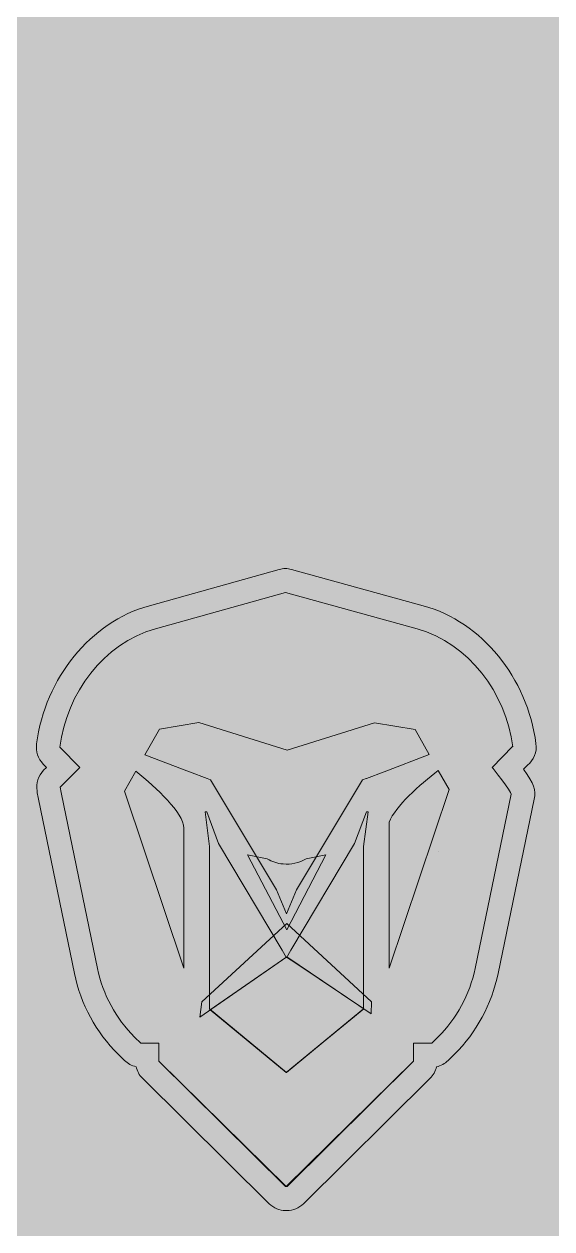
# Model space of a CAD drawing. Header units: inches. Extents: x -1481 to -429, y -1676 to -696.
# Drawn here: x -1391.77 to -1371.45, y -961.38 to -915.03 of the extents above; entities that cross this region are included whole.
import ezdxf

# ---------------------------------------------------------------- set-up
doc = ezdxf.new("R2010")
doc.units = ezdxf.units.IN
doc.header["$MEASUREMENT"] = 0
doc.layers.add('Layer 1', color=7, linetype='Continuous')

# ---------------------------------------------------------------- blocks, each defined once
blk = doc.blocks.new('block 423')
at = {"layer": 'Layer 1', "true_color": 0x8a5d3b}
h = blk.add_hatch(color=37, dxfattribs=at)
h.dxf.hatch_style = 2
h.paths.add_polyline_path([(-1378.406, -953.105), (-1378.395, -952.642), (-1381.661, -949.631), (-1384.928, -952.642), (-1385.004, -953.237), (-1381.661, -950.916)])
at = {"layer": 'Layer 1', "lineweight": 0}
for points in [[(-1375.817, -946.868), (-1375.817, -946.868)], [(-1378.406, -953.105), (-1378.395, -952.642), (-1381.661, -949.631), (-1384.928, -952.642), (-1385.004, -953.237), (-1381.661, -950.916), (-1378.406, -953.105)]]:
    blk.add_lwpolyline(points, dxfattribs=at)
blk = doc.blocks.new('block 422')
at = {"layer": 'Layer 1'}
blk.add_blockref('block 423', (0, 0), dxfattribs=at)
blk = doc.blocks.new('block 421')
at = {"layer": 'Layer 1', "true_color": 0xffffff}
h = blk.add_hatch(color=7, dxfattribs=at)
h.dxf.hatch_style = 2
edge = h.paths.add_edge_path()
edge.add_spline(control_points=[(-1372.964, -942.831), (-1373.238, -940.757), (-1374.639, -938.853), (-1376.647, -938.291), (-1376.647, -938.291), (-1381.713, -936.895), (-1381.713, -936.895), (-1381.713, -936.895), (-1386.707, -938.291), (-1386.707, -938.291), (-1388.719, -938.854), (-1390.122, -940.765), (-1390.392, -942.844), (-1390.392, -942.844), (-1389.627, -943.623), (-1389.627, -943.623), (-1389.627, -943.623), (-1390.377, -944.387), (-1390.377, -944.387), (-1390.363, -944.477), (-1390.353, -944.567), (-1390.334, -944.657), (-1390.334, -944.657), (-1388.945, -951.359), (-1388.945, -951.359), (-1388.736, -952.365), (-1388.238, -953.285), (-1387.515, -954.001), (-1387.515, -954.001), (-1387.276, -954.237), (-1387.276, -954.237), (-1387.276, -954.237), (-1386.581, -954.237), (-1386.581, -954.237), (-1386.581, -954.237), (-1386.581, -954.925), (-1386.581, -954.925), (-1386.581, -954.925), (-1381.705, -959.751), (-1381.705, -959.751), (-1381.705, -959.751), (-1381.649, -959.751), (-1381.649, -959.751), (-1381.649, -959.751), (-1376.777, -954.929), (-1376.777, -954.929), (-1376.777, -954.929), (-1376.777, -954.237), (-1376.777, -954.237), (-1376.777, -954.237), (-1376.08, -954.237), (-1376.08, -954.237), (-1376.08, -954.237), (-1376.08, -954.239), (-1376.08, -954.239), (-1376.08, -954.239), (-1375.839, -954.001), (-1375.839, -954.001), (-1375.116, -953.285), (-1374.618, -952.365), (-1374.409, -951.359), (-1374.409, -951.359), (-1373.02, -944.657), (-1373.02, -944.657), (-1373.003, -944.575), (-1373.754, -943.623), (-1373.754, -943.623), (-1373.754, -943.623), (-1372.97, -942.825), (-1372.97, -942.825), (-1372.97, -942.825), (-1372.964, -942.831), (-1372.964, -942.831)], knot_values=[0, 0, 0, 0, 1, 1, 1, 2, 2, 2, 3, 3, 3, 4, 4, 4, 5, 5, 5, 6, 6, 6, 7, 7, 7, 8, 8, 8, 9, 9, 9, 10, 10, 10, 11, 11, 11, 12, 12, 12, 13, 13, 13, 14, 14, 14, 15, 15, 15, 16, 16, 16, 17, 17, 17, 18, 18, 18, 19, 19, 19, 20, 20, 20, 21, 21, 21, 22, 22, 22, 23, 23, 23, 24, 24, 24, 24], degree=3, periodic=1)
h.paths.add_polyline_path([(-1378.706, -946.671), (-1378.706, -952.915), (-1381.679, -955.365), (-1384.627, -952.915), (-1384.627, -946.671), (-1384.804, -945.328), (-1384.741, -945.328), (-1384.284, -946.555), (-1381.835, -950.65), (-1381.668, -950.952), (-1381.668, -950.956), (-1381.667, -950.954), (-1381.666, -950.956), (-1381.666, -950.952), (-1381.498, -950.65), (-1379.049, -946.555), (-1378.592, -945.328), (-1378.529, -945.328)])
h.paths.add_polyline_path([(-1377.915, -943.791), (-1377.914, -943.791), (-1378.595, -944.048), (-1378.606, -944.048), (-1378.742, -944.099), (-1381.282, -948.338), (-1381.667, -949.263), (-1382.051, -948.338), (-1384.591, -944.099), (-1384.727, -944.048), (-1385.408, -943.791), (-1385.408, -943.791), (-1387.116, -943.146), (-1386.551, -942.149), (-1385.038, -941.899), (-1381.644, -942.968), (-1378.281, -941.909), (-1376.723, -942.163), (-1376.173, -943.133)])
at = {"layer": 'Layer 1', "true_color": 0xffcb04}
h = blk.add_hatch(color=40, dxfattribs=at)
h.dxf.hatch_style = 2
h.paths.add_polyline_path([(-1378.281, -941.909), (-1381.644, -942.968), (-1385.038, -941.899), (-1386.551, -942.149), (-1387.116, -943.146), (-1385.408, -943.791), (-1385.408, -943.791), (-1384.727, -944.048), (-1384.591, -944.099), (-1382.051, -948.338), (-1381.667, -949.263), (-1381.282, -948.338), (-1378.742, -944.099), (-1378.606, -944.048), (-1378.595, -944.048), (-1377.914, -943.791), (-1377.915, -943.791), (-1376.173, -943.133), (-1376.723, -942.163)])
h = blk.add_hatch(color=40, dxfattribs=at)
h.dxf.hatch_style = 2
h.paths.add_polyline_path([(-1379.049, -946.555), (-1381.498, -950.65), (-1381.666, -950.952), (-1381.666, -950.956), (-1381.667, -950.954), (-1381.668, -950.956), (-1381.668, -950.952), (-1381.835, -950.65), (-1384.284, -946.555), (-1384.741, -945.328), (-1384.804, -945.328), (-1384.627, -946.671), (-1384.627, -952.915), (-1381.667, -955.365), (-1378.706, -952.915), (-1378.706, -946.671), (-1378.529, -945.328), (-1378.592, -945.328)])
at = {"layer": 'Layer 1', "true_color": 0x8a5d3b}
h = blk.add_hatch(color=37, dxfattribs=at)
h.dxf.hatch_style = 2
edge = h.paths.add_edge_path()
edge.add_spline(control_points=[(-1383.168, -946.984), (-1383.168, -946.984), (-1381.661, -949.872), (-1381.661, -949.872), (-1381.661, -949.872), (-1380.155, -946.984), (-1380.155, -946.984), (-1380.155, -946.984), (-1380.912, -947.137), (-1380.912, -947.137), (-1381.185, -947.303), (-1381.497, -947.37), (-1381.803, -947.34), (-1382.014, -947.319), (-1382.222, -947.251), (-1382.411, -947.137), (-1382.411, -947.137), (-1383.168, -946.984), (-1383.168, -946.984)], knot_values=[0, 0, 0, 0, 1, 1, 1, 2, 2, 2, 3, 3, 3, 4, 4, 4, 5, 5, 5, 6, 6, 6, 6], degree=3, periodic=1)
at = {"layer": 'Layer 1', "lineweight": 0}
for points in [[(-1378.281, -941.909), (-1381.644, -942.968), (-1385.038, -941.899), (-1386.551, -942.149), (-1387.116, -943.146), (-1385.408, -943.791), (-1385.408, -943.791), (-1384.727, -944.048), (-1384.591, -944.099), (-1382.051, -948.338), (-1381.667, -949.263), (-1381.282, -948.338), (-1378.742, -944.099), (-1378.606, -944.048), (-1378.595, -944.048), (-1377.914, -943.791), (-1377.915, -943.791), (-1376.173, -943.133), (-1376.723, -942.163), (-1378.281, -941.909)], [(-1377.915, -943.791), (-1377.914, -943.791), (-1378.595, -944.048), (-1378.606, -944.048), (-1378.742, -944.099), (-1381.282, -948.338), (-1381.667, -949.263), (-1382.051, -948.338), (-1384.591, -944.099), (-1384.727, -944.048), (-1385.408, -943.791), (-1385.408, -943.791), (-1387.116, -943.146), (-1386.551, -942.149), (-1385.038, -941.899), (-1381.644, -942.968), (-1378.281, -941.909), (-1376.723, -942.163), (-1376.173, -943.133), (-1377.915, -943.791)], [(-1379.049, -946.555), (-1381.498, -950.65), (-1381.666, -950.952), (-1381.666, -950.956), (-1381.667, -950.954), (-1381.668, -950.956), (-1381.668, -950.952), (-1381.835, -950.65), (-1384.284, -946.555), (-1384.741, -945.328), (-1384.804, -945.328), (-1384.627, -946.671), (-1384.627, -952.915), (-1381.667, -955.365), (-1378.706, -952.915), (-1378.706, -946.671), (-1378.529, -945.328), (-1378.592, -945.328), (-1379.049, -946.555)], [(-1378.706, -946.671), (-1378.706, -952.915), (-1381.679, -955.365), (-1384.627, -952.915), (-1384.627, -946.671), (-1384.804, -945.328), (-1384.741, -945.328), (-1384.284, -946.555), (-1381.835, -950.65), (-1381.668, -950.952), (-1381.668, -950.956), (-1381.667, -950.954), (-1381.666, -950.956), (-1381.666, -950.952), (-1381.498, -950.65), (-1379.049, -946.555), (-1378.592, -945.328), (-1378.529, -945.328), (-1378.706, -946.671)], [(-1381.274, -951.177), (-1381.674, -950.925), (-1381.678, -950.928), (-1381.691, -950.952), (-1381.691, -950.956), (-1381.692, -950.954), (-1381.693, -950.956), (-1381.693, -950.952), (-1381.699, -950.942), (-1384.601, -952.957), (-1381.679, -955.365), (-1378.698, -952.909), (-1381.274, -951.177)]]:
    blk.add_lwpolyline(points, dxfattribs=at)
for points, knots in [([(-1381.713, -935.975), (-1381.793, -935.975), (-1381.874, -935.986), (-1381.952, -936.008), (-1381.952, -936.008), (-1386.946, -937.404), (-1386.946, -937.404), (-1389.212, -938.037), (-1390.957, -940.175), (-1391.288, -942.723), (-1391.325, -943.007), (-1391.23, -943.292), (-1391.031, -943.495), (-1391.031, -943.495), (-1390.905, -943.623), (-1390.905, -943.623), (-1390.905, -943.623), (-1391.016, -943.736), (-1391.016, -943.736), (-1391.22, -943.944), (-1391.314, -944.239), (-1391.27, -944.529), (-1391.27, -944.529), (-1391.259, -944.6), (-1391.259, -944.6), (-1391.248, -944.683), (-1391.236, -944.765), (-1391.219, -944.847), (-1391.219, -944.847), (-1389.829, -951.549), (-1389.829, -951.549), (-1389.583, -952.738), (-1389, -953.814), (-1388.145, -954.661), (-1388.145, -954.661), (-1387.906, -954.897), (-1387.906, -954.897), (-1387.782, -955.02), (-1387.627, -955.103), (-1387.46, -955.138), (-1387.421, -955.307), (-1387.335, -955.462), (-1387.211, -955.585), (-1387.211, -955.585), (-1382.336, -960.411), (-1382.336, -960.411), (-1382.167, -960.578), (-1381.941, -960.671), (-1381.705, -960.671), (-1381.705, -960.671), (-1381.649, -960.671), (-1381.649, -960.671), (-1381.413, -960.671), (-1381.187, -960.578), (-1381.018, -960.411), (-1381.018, -960.411), (-1376.147, -955.589), (-1376.147, -955.589), (-1376.023, -955.466), (-1375.937, -955.309), (-1375.897, -955.14), (-1375.732, -955.105), (-1375.576, -955.024), (-1375.45, -954.899), (-1375.45, -954.899), (-1375.209, -954.661), (-1375.209, -954.661), (-1374.354, -953.814), (-1373.771, -952.738), (-1373.525, -951.549), (-1373.525, -951.549), (-1372.135, -944.847), (-1372.135, -944.847), (-1372.063, -944.496), (-1372.143, -944.255), (-1372.549, -943.698), (-1372.549, -943.698), (-1372.396, -943.542), (-1372.396, -943.542), (-1372.155, -943.344), (-1372.025, -943.031), (-1372.068, -942.709), (-1372.404, -940.167), (-1374.148, -938.036), (-1376.408, -937.404), (-1376.408, -937.404), (-1381.476, -936.007), (-1381.476, -936.007), (-1381.554, -935.985), (-1381.633, -935.975), (-1381.713, -935.975), (-1381.713, -935.975), (-1381.713, -935.975), (-1381.713, -935.975)], [0, 0, 0, 0, 1, 1, 1, 2, 2, 2, 3, 3, 3, 4, 4, 4, 5, 5, 5, 6, 6, 6, 7, 7, 7, 8, 8, 8, 9, 9, 9, 10, 10, 10, 11, 11, 11, 12, 12, 12, 13, 13, 13, 14, 14, 14, 15, 15, 15, 16, 16, 16, 17, 17, 17, 18, 18, 18, 19, 19, 19, 20, 20, 20, 21, 21, 21, 22, 22, 22, 23, 23, 23, 24, 24, 24, 25, 25, 25, 26, 26, 26, 27, 27, 27, 28, 28, 28, 29, 29, 29, 30, 30, 30, 31, 31, 31, 31]), ([(-1372.964, -942.831), (-1373.238, -940.757), (-1374.639, -938.853), (-1376.647, -938.291), (-1376.647, -938.291), (-1381.713, -936.895), (-1381.713, -936.895), (-1381.713, -936.895), (-1386.707, -938.291), (-1386.707, -938.291), (-1388.719, -938.854), (-1390.122, -940.765), (-1390.392, -942.844), (-1390.392, -942.844), (-1389.627, -943.623), (-1389.627, -943.623), (-1389.627, -943.623), (-1390.377, -944.387), (-1390.377, -944.387), (-1390.363, -944.477), (-1390.353, -944.567), (-1390.334, -944.657), (-1390.334, -944.657), (-1388.945, -951.359), (-1388.945, -951.359), (-1388.736, -952.365), (-1388.238, -953.285), (-1387.515, -954.001), (-1387.515, -954.001), (-1387.276, -954.237), (-1387.276, -954.237), (-1387.276, -954.237), (-1386.581, -954.237), (-1386.581, -954.237), (-1386.581, -954.237), (-1386.581, -954.925), (-1386.581, -954.925), (-1386.581, -954.925), (-1381.705, -959.751), (-1381.705, -959.751), (-1381.705, -959.751), (-1381.649, -959.751), (-1381.649, -959.751), (-1381.649, -959.751), (-1376.777, -954.929), (-1376.777, -954.929), (-1376.777, -954.929), (-1376.777, -954.237), (-1376.777, -954.237), (-1376.777, -954.237), (-1376.08, -954.237), (-1376.08, -954.237), (-1376.08, -954.237), (-1376.08, -954.239), (-1376.08, -954.239), (-1376.08, -954.239), (-1375.839, -954.001), (-1375.839, -954.001), (-1375.116, -953.285), (-1374.618, -952.365), (-1374.409, -951.359), (-1374.409, -951.359), (-1373.02, -944.657), (-1373.02, -944.657), (-1373.003, -944.575), (-1373.754, -943.623), (-1373.754, -943.623), (-1373.754, -943.623), (-1372.97, -942.825), (-1372.97, -942.825), (-1372.97, -942.825), (-1372.964, -942.831), (-1372.964, -942.831)], [0, 0, 0, 0, 1, 1, 1, 2, 2, 2, 3, 3, 3, 4, 4, 4, 5, 5, 5, 6, 6, 6, 7, 7, 7, 8, 8, 8, 9, 9, 9, 10, 10, 10, 11, 11, 11, 12, 12, 12, 13, 13, 13, 14, 14, 14, 15, 15, 15, 16, 16, 16, 17, 17, 17, 18, 18, 18, 19, 19, 19, 20, 20, 20, 21, 21, 21, 22, 22, 22, 23, 23, 23, 24, 24, 24, 24]), ([(-1381.713, -936.895), (-1381.713, -936.895), (-1376.647, -938.291), (-1376.647, -938.291), (-1374.639, -938.853), (-1373.238, -940.757), (-1372.964, -942.831), (-1372.964, -942.831), (-1372.97, -942.825), (-1372.97, -942.825), (-1372.97, -942.825), (-1373.754, -943.623), (-1373.754, -943.623), (-1373.754, -943.623), (-1373.003, -944.575), (-1373.02, -944.657), (-1373.02, -944.657), (-1374.409, -951.359), (-1374.409, -951.359), (-1374.618, -952.365), (-1375.116, -953.285), (-1375.839, -954.001), (-1375.839, -954.001), (-1376.08, -954.239), (-1376.08, -954.239), (-1376.08, -954.239), (-1376.08, -954.237), (-1376.08, -954.237), (-1376.08, -954.237), (-1376.777, -954.237), (-1376.777, -954.237), (-1376.777, -954.237), (-1376.777, -954.929), (-1376.777, -954.929), (-1376.777, -954.929), (-1381.678, -959.751), (-1381.678, -959.751), (-1381.678, -959.751), (-1381.678, -959.751), (-1381.678, -959.751), (-1381.678, -959.751), (-1386.581, -954.925), (-1386.581, -954.925), (-1386.581, -954.925), (-1386.581, -954.237), (-1386.581, -954.237), (-1386.581, -954.237), (-1387.276, -954.237), (-1387.276, -954.237), (-1387.276, -954.237), (-1387.515, -954.001), (-1387.515, -954.001), (-1388.238, -953.285), (-1388.736, -952.365), (-1388.945, -951.359), (-1388.945, -951.359), (-1390.334, -944.657), (-1390.334, -944.657), (-1390.353, -944.567), (-1390.363, -944.477), (-1390.377, -944.387), (-1390.377, -944.387), (-1389.627, -943.623), (-1389.627, -943.623), (-1389.627, -943.623), (-1390.392, -942.844), (-1390.392, -942.844), (-1390.122, -940.765), (-1388.719, -938.854), (-1386.707, -938.291), (-1386.707, -938.291), (-1381.713, -936.895), (-1381.713, -936.895)], [0, 0, 0, 0, 1, 1, 1, 2, 2, 2, 3, 3, 3, 4, 4, 4, 5, 5, 5, 6, 6, 6, 7, 7, 7, 8, 8, 8, 9, 9, 9, 10, 10, 10, 11, 11, 11, 12, 12, 12, 13, 13, 13, 14, 14, 14, 15, 15, 15, 16, 16, 16, 17, 17, 17, 18, 18, 18, 19, 19, 19, 20, 20, 20, 21, 21, 21, 22, 22, 22, 23, 23, 23, 24, 24, 24, 24]), ([(-1387.468, -943.767), (-1387.468, -943.767), (-1387.905, -944.537), (-1387.905, -944.537), (-1387.905, -944.537), (-1385.617, -951.353), (-1385.617, -951.353), (-1385.617, -951.353), (-1385.617, -945.961), (-1385.617, -945.961), (-1385.637, -945.373), (-1386.657, -944.428), (-1387.468, -943.767)], [0, 0, 0, 0, 1, 1, 1, 2, 2, 2, 3, 3, 3, 4, 4, 4, 4]), ([(-1377.716, -945.731), (-1377.716, -945.731), (-1377.716, -951.353), (-1377.716, -951.353), (-1377.716, -951.353), (-1375.409, -944.48), (-1375.409, -944.48), (-1375.409, -944.48), (-1375.828, -943.742), (-1375.828, -943.742), (-1376.542, -944.297), (-1377.49, -945.12), (-1377.716, -945.731)], [0, 0, 0, 0, 1, 1, 1, 2, 2, 2, 3, 3, 3, 4, 4, 4, 4]), ([(-1383.168, -946.984), (-1383.168, -946.984), (-1381.661, -949.872), (-1381.661, -949.872), (-1381.661, -949.872), (-1380.155, -946.984), (-1380.155, -946.984), (-1380.155, -946.984), (-1380.912, -947.137), (-1380.912, -947.137), (-1381.185, -947.303), (-1381.497, -947.37), (-1381.803, -947.34), (-1382.014, -947.319), (-1382.222, -947.251), (-1382.411, -947.137), (-1382.411, -947.137), (-1383.168, -946.984), (-1383.168, -946.984)], [0, 0, 0, 0, 1, 1, 1, 2, 2, 2, 3, 3, 3, 4, 4, 4, 5, 5, 5, 6, 6, 6, 6])]:
    blk.add_open_spline(points, degree=3, knots=knots, dxfattribs=at)
at = {"layer": 'Layer 1'}
blk.add_blockref('block 422', (0, 0), dxfattribs=at)
blk = doc.blocks.new('block 418')
at = {"layer": 'Layer 1'}
blk.add_blockref('block 421', (0, 0), dxfattribs=at)
blk = doc.blocks.new('block 412')
at = {"layer": 'Layer 1'}
blk.add_blockref('block 418', (0, 0), dxfattribs=at)

msp = doc.modelspace()

# ---------------------------------------------------------------- hatches: boundary and pattern name
at = {"layer": 'Layer 1', "true_color": 0x006738}
h = msp.add_hatch(color=116, dxfattribs=at)
h.dxf.hatch_style = 2
h.paths.add_polyline_path([(-1241.324, -985.727), (-1481.324, -985.727), (-1481.324, -695.727), (-1241.324, -695.727)])

# ---------------------------------------------------------------- block references
at = {"layer": 'Layer 1'}
msp.add_blockref('block 412', (0, 0), dxfattribs=at)

doc.saveas('drawing.dxf')
